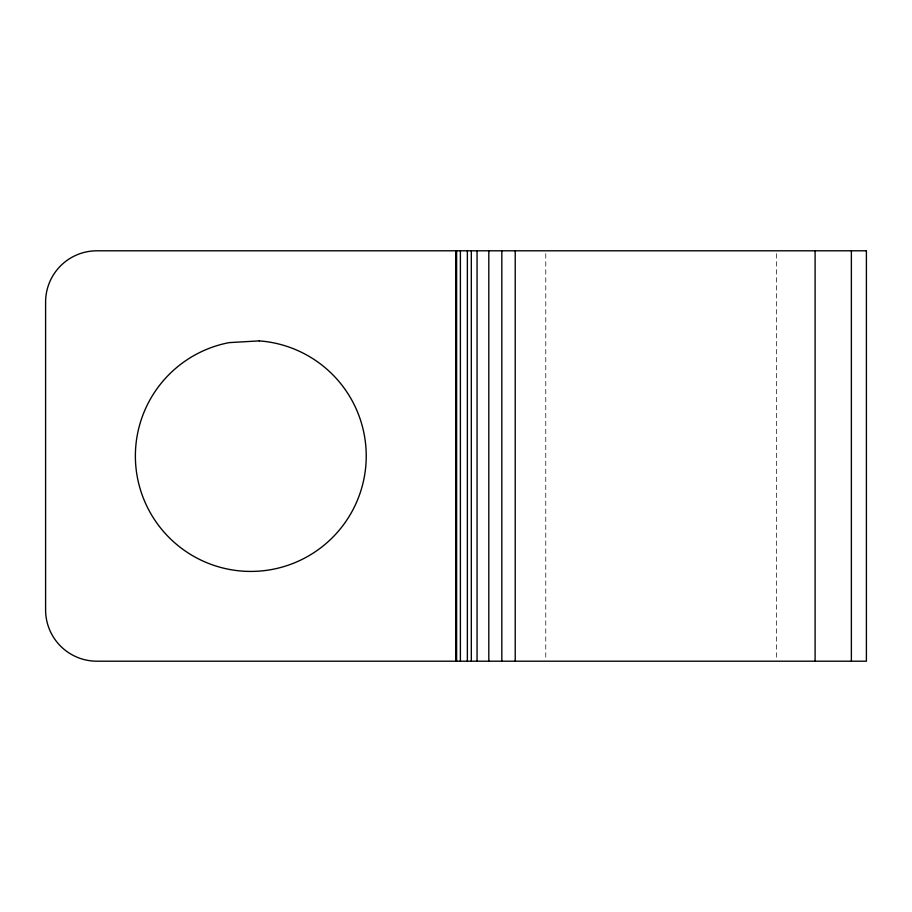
<?xml version="1.0" encoding="UTF-8"?>
<svg xmlns="http://www.w3.org/2000/svg" width="912" height="912" viewBox="0 0 912 912"><rect width="100%" height="100%" fill="white"/><g stroke="black" fill="none" stroke-linecap="round" stroke-linejoin="round"><path stroke-width="0.68" stroke-dasharray="4.56 3.42" d="M776.625 253.65L776.625 658.35M545.775 253.65L545.775 658.35"/><path stroke-width="1.37" d="M851.375 250.8L851.375 661.2M815.1 250.8L815.1 661.2M515.223 250.8L515.223 661.2M501.828 250.8L501.828 661.2M488.809 250.8L488.809 661.2M477.056 250.8L477.056 661.2M471.322 250.8L471.322 661.2M467.366 250.8L467.366 661.2M460.389 250.8L460.389 661.2M456.616 250.8L456.616 661.2M456.296 250.8L456.296 661.2M456 250.8L456 661.2M259.225 340.883L229.14 342.627A115.425 115.425 0 0 0 157.206 523.545A115.425 115.425 0 0 0 351.576 512.282A115.425 115.425 0 0 0 259.225 340.883M866.4 250.8L96.33 250.8A51.3 51.3 0 0 0 45.6 302.1L45.6 609.9A51.3 51.3 0 0 0 96.9 661.2L866.4 661.2L866.4 250.8"/></g></svg>
